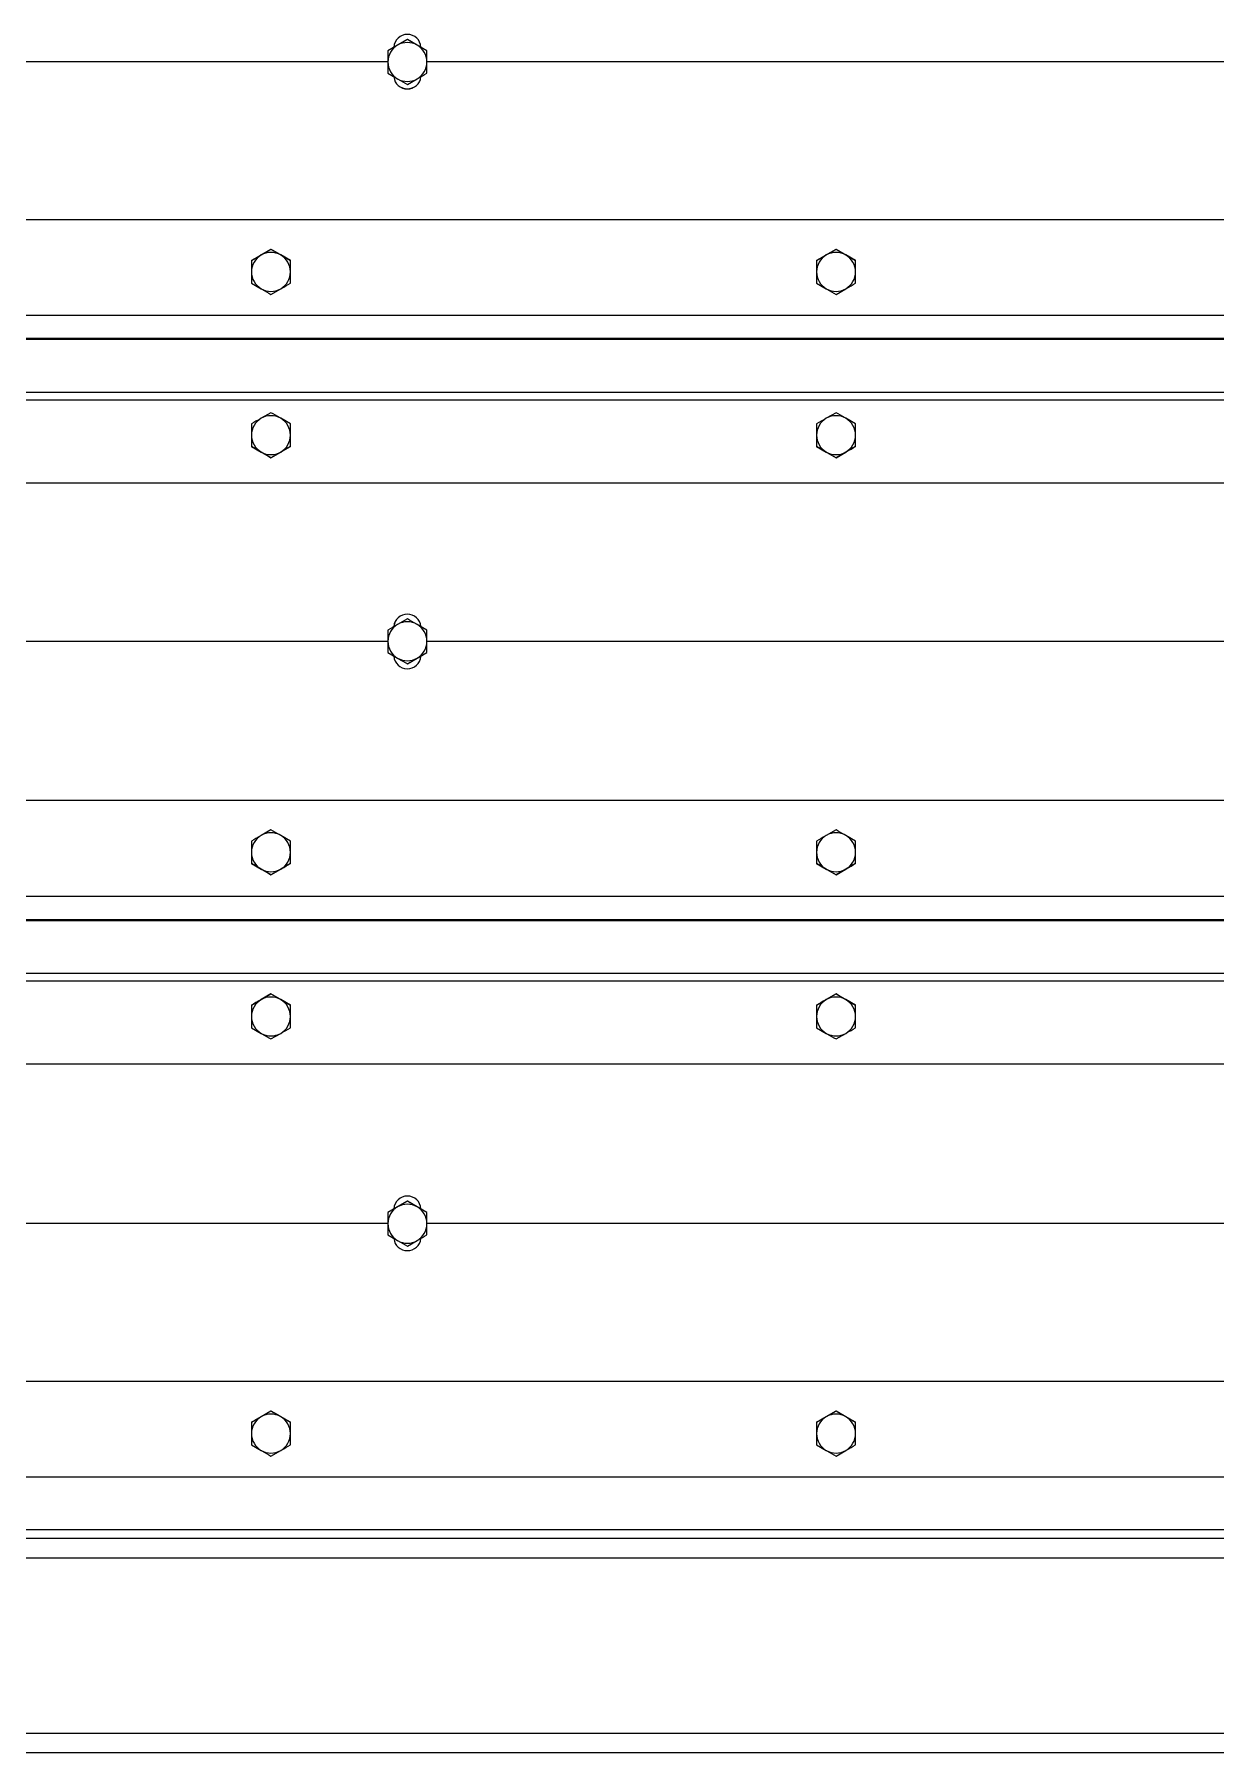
# Model space of a CAD drawing. Header units: millimetres. Extents: x -361 to 14022, y -1822 to 1455.
# Drawn here: x 3781.78 to 3807.04, y 814.89 to 851.62 of the extents above; entities that cross this region are included whole.
import ezdxf

# ---------------------------------------------------------------- set-up
doc = ezdxf.new("R2010")
doc.units = ezdxf.units.MM

msp = doc.modelspace()

# ---------------------------------------------------------------- linework, layer by layer
at = {"color": 7, "linetype": 'Continuous', "lineweight": 25}
for p, q in [((3789.548854, 851.395707), (3789.757188, 851.515977)), ((3789.757188, 851.512059), (3789.548854, 851.391278)), ((3789.757188, 851.515977), (3789.757188, 851.512059)), ((3789.757188, 851.515977), (3789.965521, 851.395707)), ((3789.340521, 851.275437), (3789.548854, 851.395707)), ((3789.965521, 851.395707), (3790.173854, 851.275437)), ((3790.173854, 851.271519), (3789.965521, 851.391278)), ((3789.340521, 851.035719), (3767.673854, 851.035719)), ((3789.340521, 850.790439), (3789.548854, 850.669659)), ((3811.840521, 851.035719), (3790.173854, 851.035719)), ((3789.757188, 850.549899), (3789.965521, 850.669659)), ((3884.757188, 847.656444), (3761.423854, 847.656444)), ((3786.632188, 846.908845), (3786.840521, 847.029115)), ((3786.840521, 847.025625), (3786.632188, 846.904845)), ((3786.840521, 847.029115), (3786.840521, 847.025625)), ((3786.840521, 847.029115), (3787.048854, 846.908845)), ((3798.715521, 846.908845), (3798.923854, 847.029115)), ((3798.923854, 847.025625), (3798.715521, 846.904845)), ((3798.923854, 847.029115), (3798.923854, 847.025625)), ((3798.923854, 847.029115), (3799.132188, 846.908845)), ((3786.423854, 846.788575), (3786.632188, 846.908845)), ((3787.048854, 846.908845), (3787.257188, 846.788575)), ((3787.257188, 846.785085), (3787.048854, 846.904845)), ((3798.507188, 846.788575), (3798.715521, 846.908845)), ((3799.132188, 846.908845), (3799.340521, 846.788575)), ((3799.340521, 846.785085), (3799.132188, 846.904845)), ((3786.423854, 846.304005), (3786.632188, 846.183225)), ((3798.507188, 846.304005), (3798.715521, 846.183225)), ((3786.840521, 846.063465), (3787.048854, 846.183225)), ((3798.923854, 846.063465), (3799.132188, 846.183225)), ((3884.757188, 845.609699), (3761.423854, 845.609699)), ((3884.757188, 845.117149), (3761.423854, 845.117149)), ((3884.757188, 845.09568), (3761.423854, 845.09568)), ((3884.757188, 843.965712), (3761.423854, 843.965712)), ((3884.757188, 843.799914), (3761.423854, 843.799914)), ((3786.840521, 843.534107), (3786.632188, 843.414216)), ((3787.257188, 843.293558), (3787.048854, 843.414216)), ((3798.923854, 843.534107), (3798.715521, 843.414216)), ((3799.340521, 843.293558), (3799.132188, 843.414216)), ((3786.423854, 842.812458), (3786.632188, 842.692567)), ((3786.632188, 842.689559), (3786.423854, 842.809834)), ((3786.840521, 842.569284), (3786.632188, 842.689559)), ((3786.840521, 842.571908), (3787.048854, 842.692567)), ((3787.048854, 842.689559), (3786.840521, 842.569284)), ((3787.257188, 842.809834), (3787.048854, 842.689559)), ((3798.507188, 842.812458), (3798.715521, 842.692567)), ((3798.715521, 842.689559), (3798.507188, 842.809834)), ((3798.923854, 842.569284), (3798.715521, 842.689559)), ((3798.923854, 842.571908), (3799.132188, 842.692567)), ((3799.132188, 842.689559), (3798.923854, 842.569284)), ((3799.340521, 842.809834), (3799.132188, 842.689559)), ((3786.840521, 842.569284), (3786.840521, 842.571908)), ((3798.923854, 842.569284), (3798.923854, 842.571908)), ((3884.757188, 842.0254), (3761.423854, 842.0254)), ((3789.757188, 839.127559), (3789.548854, 839.007667)), ((3790.173854, 838.887009), (3789.965521, 839.007667)), ((3789.340521, 838.642894), (3767.673854, 838.642894)), ((3811.840521, 838.642894), (3790.173854, 838.642894)), ((3789.340521, 838.405909), (3789.548854, 838.286018)), ((3789.548854, 838.282688), (3789.340521, 838.402963)), ((3789.757188, 838.162413), (3789.548854, 838.282688)), ((3789.757188, 838.165359), (3789.965521, 838.286018)), ((3789.965521, 838.282688), (3789.757188, 838.162413)), ((3790.173854, 838.402963), (3789.965521, 838.282688)), ((3789.757188, 838.162413), (3789.757188, 838.165359)), ((3884.757188, 835.241645), (3761.423854, 835.241645)), ((3786.840521, 834.617915), (3786.632188, 834.498024)), ((3798.923854, 834.617915), (3798.715521, 834.498024)), ((3787.257188, 834.377365), (3787.048854, 834.498024)), ((3799.340521, 834.377365), (3799.132188, 834.498024)), ((3786.423854, 833.896265), (3786.632188, 833.776374)), ((3786.632188, 833.773366), (3786.423854, 833.893641)), ((3787.257188, 833.893641), (3787.048854, 833.773366)), ((3798.507188, 833.896265), (3798.715521, 833.776374)), ((3798.715521, 833.773366), (3798.507188, 833.893641)), ((3799.340521, 833.893641), (3799.132188, 833.773366)), ((3786.840521, 833.653092), (3786.632188, 833.773366)), ((3786.840521, 833.655716), (3787.048854, 833.776374)), ((3787.048854, 833.773366), (3786.840521, 833.653092)), ((3786.840521, 833.653092), (3786.840521, 833.655716)), ((3798.923854, 833.653092), (3798.715521, 833.773366)), ((3798.923854, 833.655716), (3799.132188, 833.776374)), ((3799.132188, 833.773366), (3798.923854, 833.653092)), ((3798.923854, 833.653092), (3798.923854, 833.655716)), ((3884.757188, 833.194816), (3761.423854, 833.194816)), ((3884.757188, 832.694961), (3761.423854, 832.694961)), ((3884.757188, 832.671491), (3761.423854, 832.671491)), ((3884.757188, 831.548824), (3761.423854, 831.548824)), ((3884.757188, 831.382173), (3761.423854, 831.382173)), ((3884.757188, 831.381031), (3761.423854, 831.381031)), ((3786.423854, 830.87107), (3786.632188, 830.99134)), ((3786.632188, 830.99134), (3786.840521, 831.11161)), ((3786.840521, 831.10812), (3786.632188, 830.98734)), ((3786.840521, 831.11161), (3786.840521, 831.10812)), ((3786.840521, 831.11161), (3787.048854, 830.99134)), ((3787.048854, 830.99134), (3787.257188, 830.87107)), ((3787.257188, 830.86758), (3787.048854, 830.98734)), ((3798.507188, 830.87107), (3798.715521, 830.99134)), ((3798.715521, 830.99134), (3798.923854, 831.11161)), ((3798.923854, 831.10812), (3798.715521, 830.98734)), ((3798.923854, 831.11161), (3798.923854, 831.10812)), ((3798.923854, 831.11161), (3799.132188, 830.99134)), ((3799.132188, 830.99134), (3799.340521, 830.87107)), ((3799.340521, 830.86758), (3799.132188, 830.98734)), ((3786.423854, 830.3865), (3786.632188, 830.26572)), ((3786.840521, 830.14596), (3787.048854, 830.26572)), ((3798.507188, 830.3865), (3798.715521, 830.26572)), ((3798.923854, 830.14596), (3799.132188, 830.26572)), ((3884.757188, 829.606589), (3761.423854, 829.606589)), ((3789.340521, 826.442104), (3789.548854, 826.562374)), ((3789.548854, 826.562374), (3789.757188, 826.682644)), ((3789.757188, 826.678726), (3789.548854, 826.557945)), ((3789.757188, 826.682644), (3789.757188, 826.678726)), ((3789.757188, 826.682644), (3789.965521, 826.562374)), ((3789.965521, 826.562374), (3790.173854, 826.442104)), ((3790.173854, 826.438186), (3789.965521, 826.557945)), ((3789.340521, 826.202386), (3767.673854, 826.202386)), ((3811.840521, 826.202386), (3790.173854, 826.202386)), ((3789.340521, 825.957106), (3789.548854, 825.836325)), ((3789.757188, 825.716566), (3789.965521, 825.836325)), ((3884.757188, 822.823111), (3761.423854, 822.823111)), ((3786.423854, 821.955242), (3786.632188, 822.075512)), ((3786.632188, 822.075512), (3786.840521, 822.195782)), ((3786.840521, 822.192292), (3786.632188, 822.071511)), ((3786.840521, 822.195782), (3786.840521, 822.192292)), ((3786.840521, 822.195782), (3787.048854, 822.075512)), ((3787.048854, 822.075512), (3787.257188, 821.955242)), ((3787.257188, 821.951752), (3787.048854, 822.071511)), ((3798.507188, 821.955242), (3798.715521, 822.075512)), ((3798.715521, 822.075512), (3798.923854, 822.195782)), ((3798.923854, 822.192292), (3798.715521, 822.071511)), ((3798.923854, 822.195782), (3798.923854, 822.192292)), ((3798.923854, 822.195782), (3799.132188, 822.075512)), ((3799.132188, 822.075512), (3799.340521, 821.955242)), ((3799.340521, 821.951752), (3799.132188, 822.071511)), ((3786.423854, 821.470672), (3786.632188, 821.349892)), ((3786.840521, 821.230132), (3787.048854, 821.349892)), ((3798.507188, 821.470672), (3798.715521, 821.349892)), ((3798.923854, 821.230132), (3799.132188, 821.349892)), ((3884.757188, 820.776366), (3761.423854, 820.776366)), ((3760.590521, 819.473651), (3885.590521, 819.473651)), ((3884.757188, 819.653699), (3761.423854, 819.653699)), ((3760.590521, 819.056984), (3885.590521, 819.056984)), ((3760.590521, 815.306984), (3885.590521, 815.306984)), ((3760.590521, 814.890317), (3885.590521, 814.890317))]:
    msp.add_line(p, q, dxfattribs=at)
for centre, radius, start, end in [((3789.757188, 851.030396), 0.4167, 60.0026331, 119.9973669), ((3789.757142, 851.030461), 0.416621, 119.9963499, 179.9989831), ((3789.757234, 851.030461), 0.416621, 0.0010169, 60.0036501), ((3789.757142, 851.030476), 0.416621, 180.0010169, 240.0036501), ((3789.757234, 851.030476), 0.416621, 299.9963499, 359.9989831), ((3789.757188, 851.030541), 0.4167, 240.0026331, 299.9973669), ((3786.840475, 846.544027), 0.416621, 119.9963499, 179.9989831), ((3786.840521, 846.543963), 0.4167, 60.0026331, 119.9973669), ((3786.840567, 846.544027), 0.416621, 0.0010169, 60.0036501), ((3798.923808, 846.544027), 0.416621, 119.9963499, 179.9989831), ((3798.923854, 846.543963), 0.4167, 60.0026331, 119.9973669), ((3798.9239, 846.544027), 0.416621, 0.0010169, 60.0036501), ((3786.840475, 846.544042), 0.416621, 180.0010169, 240.0036501), ((3786.840567, 846.544042), 0.416621, 299.9963499, 359.9989831), ((3798.923808, 846.544042), 0.416621, 180.0010169, 240.0036501), ((3798.9239, 846.544042), 0.416621, 299.9963499, 359.9989831), ((3786.840521, 846.544107), 0.4167, 240.0026331, 299.9973669), ((3798.923854, 846.544107), 0.4167, 240.0026331, 299.9973669), ((3786.840495, 843.053387), 0.416641, 119.9979362, 179.999425), ((3786.840521, 843.053351), 0.416685, 60.0014888, 119.9985112), ((3786.840547, 843.053387), 0.416641, 0.000575, 60.0020638), ((3798.923828, 843.053387), 0.416641, 119.9979362, 179.999425), ((3798.923854, 843.053351), 0.416685, 60.0014888, 119.9985112), ((3798.92388, 843.053387), 0.416641, 0.000575, 60.0020638), ((3786.840495, 843.053396), 0.416641, 180.000575, 240.0020638), ((3786.840547, 843.053396), 0.416641, 299.9979362, 359.999425), ((3798.923828, 843.053396), 0.416641, 180.000575, 240.0020638), ((3798.92388, 843.053396), 0.416641, 299.9979362, 359.999425), ((3786.840521, 843.053432), 0.416685, 240.0014888, 299.9985112), ((3798.923854, 843.053432), 0.416685, 240.0014888, 299.9985112), ((3789.757162, 838.646839), 0.416641, 119.9979362, 179.999425), ((3789.757188, 838.646802), 0.416685, 60.0014888, 119.9985112), ((3789.757214, 838.646839), 0.416641, 0.000575, 60.0020638), ((3789.757162, 838.646847), 0.416641, 180.000575, 240.0020638), ((3789.757214, 838.646847), 0.416641, 299.9979362, 359.999425), ((3789.757188, 838.646884), 0.416685, 240.0014888, 299.9985112), ((3786.840521, 834.137158), 0.416685, 60.0014888, 119.9985112), ((3798.923854, 834.137158), 0.416685, 60.0014888, 119.9985112), ((3786.840495, 834.137195), 0.416641, 119.9979362, 179.999425), ((3786.840547, 834.137195), 0.416641, 0.000575, 60.0020638), ((3798.923828, 834.137195), 0.416641, 119.9979362, 179.999425), ((3798.92388, 834.137195), 0.416641, 0.000575, 60.0020638), ((3786.840495, 834.137203), 0.416641, 180.000575, 240.0020638), ((3786.840547, 834.137203), 0.416641, 299.9979362, 359.999425), ((3798.923828, 834.137203), 0.416641, 180.000575, 240.0020638), ((3798.92388, 834.137203), 0.416641, 299.9979362, 359.999425), ((3786.840521, 834.13724), 0.416685, 240.0014888, 299.9985112), ((3798.923854, 834.13724), 0.416685, 240.0014888, 299.9985112), ((3786.840475, 830.626522), 0.416621, 119.9963499, 179.9989831), ((3786.840521, 830.626457), 0.4167, 60.0026331, 119.9973669), ((3786.840567, 830.626522), 0.416621, 0.0010169, 60.0036501), ((3798.923808, 830.626522), 0.416621, 119.9963499, 179.9989831), ((3798.923854, 830.626457), 0.4167, 60.0026331, 119.9973669), ((3798.9239, 830.626522), 0.416621, 0.0010169, 60.0036501), ((3786.840475, 830.626537), 0.416621, 180.0010169, 240.0036501), ((3786.840567, 830.626537), 0.416621, 299.9963499, 359.9989831), ((3798.923808, 830.626537), 0.416621, 180.0010169, 240.0036501), ((3798.9239, 830.626537), 0.416621, 299.9963499, 359.9989831), ((3786.840521, 830.626602), 0.4167, 240.0026331, 299.9973669), ((3798.923854, 830.626602), 0.4167, 240.0026331, 299.9973669), ((3789.757142, 826.197128), 0.416621, 119.9963499, 179.9989831), ((3789.757188, 826.197063), 0.4167, 60.0026331, 119.9973669), ((3789.757234, 826.197128), 0.416621, 0.0010169, 60.0036501), ((3789.757142, 826.197143), 0.416621, 180.0010169, 240.0036501), ((3789.757234, 826.197143), 0.416621, 299.9963499, 359.9989831), ((3789.757188, 826.197207), 0.4167, 240.0026331, 299.9973669), ((3786.840475, 821.710694), 0.416621, 119.9963499, 179.9989831), ((3786.840521, 821.710629), 0.4167, 60.0026331, 119.9973669), ((3786.840567, 821.710694), 0.416621, 0.0010169, 60.0036501), ((3798.923808, 821.710694), 0.416621, 119.9963499, 179.9989831), ((3798.923854, 821.710629), 0.4167, 60.0026331, 119.9973669), ((3798.9239, 821.710694), 0.416621, 0.0010169, 60.0036501), ((3786.840475, 821.710709), 0.416621, 180.0010169, 240.0036501), ((3786.840567, 821.710709), 0.416621, 299.9963499, 359.9989831), ((3798.923808, 821.710709), 0.416621, 180.0010169, 240.0036501), ((3798.9239, 821.710709), 0.416621, 299.9963499, 359.9989831), ((3786.840521, 821.710774), 0.4167, 240.0026331, 299.9973669), ((3798.923854, 821.710774), 0.4167, 240.0026331, 299.9973669)]:
    msp.add_arc(centre, radius, start, end, dxfattribs=at)
for centre, major_axis, ratio, start_param, end_param in [((3789.757188, 851.32843), (0, 0.292711), 0.99643242, 4.779209725, 7.787160889), ((3789.757188, 850.745152), (0.291667, 0), 0.996231549, 3.25862292, 6.166055172), ((3789.757188, 850.746335), (0.291667, 0), 0.996231549, 3.263717215, 6.160960586), ((3789.757188, 838.93374), (0.291667, 0), 0.99718384, 0.110352693, 3.031165251), ((3789.757188, 838.93285), (0.291667, 0), 0.99718384, 0.118638052, 3.027339505), ((3789.757188, 838.350437), (0, 0.292457), 0.997297519, 1.639356046, 4.621242768), ((3789.757188, 826.495097), (0, 0.292711), 0.99643242, 4.779209725, 7.787160889), ((3789.757188, 825.911818), (0.291667, 0), 0.996231549, 3.25862292, 6.166055172), ((3789.757188, 825.913002), (0.291667, 0), 0.996231549, 3.263717215, 6.160960586)]:
    msp.add_ellipse(centre, major_axis=major_axis, ratio=ratio, start_param=start_param, end_param=end_param, dxfattribs=at)
for points, knots in [([(3789.965521, 851.391278), (3789.960582, 851.39413), (3789.890231, 851.434751), (3789.821289, 851.474811), (3789.757188, 851.512059)], [0, 0, 0, 0, 0.0702005767, 1, 1, 1, 1]), ([(3789.548854, 851.391278), (3789.543916, 851.388428), (3789.473564, 851.347821), (3789.404623, 851.308282), (3789.340521, 851.271519)], [0, 0, 0, 0, 0.070200577, 1, 1, 1, 1]), ([(3789.340521, 851.271519), (3789.340521, 851.210368), (3789.340521, 851.130761), (3789.340521, 851.049345), (3789.340521, 851.030468)], [0, 0, 0, 0, 0.768150728, 1, 1, 1, 1]), ([(3790.173854, 851.030468), (3790.173854, 851.049345), (3790.173854, 851.130761), (3790.173854, 851.210368), (3790.173854, 851.271519)], [0, 0, 0, 0, 0.2318492728, 1, 1, 1, 1]), ([(3789.340521, 851.030468), (3789.340521, 850.966279), (3789.340521, 850.884922), (3789.340521, 850.806901), (3789.340521, 850.790439)], [0, 0, 0, 0, 0.788999238, 1, 1, 1, 1]), ([(3789.965521, 850.669659), (3789.97046, 850.67251), (3790.040812, 850.713131), (3790.109753, 850.753191), (3790.173854, 850.790439)], [0, 0, 0, 0, 0.070200577, 1, 1, 1, 1]), ([(3790.173854, 850.790439), (3790.173854, 850.806901), (3790.173854, 850.884922), (3790.173854, 850.966279), (3790.173854, 851.030468)], [0, 0, 0, 0, 0.211000762, 1, 1, 1, 1]), ([(3789.548854, 850.669659), (3789.553793, 850.666808), (3789.624145, 850.626201), (3789.693086, 850.586662), (3789.757188, 850.549899)], [0, 0, 0, 0, 0.0702005767, 1, 1, 1, 1]), ([(3787.048854, 846.904845), (3787.043916, 846.907696), (3786.973564, 846.948317), (3786.904623, 846.988377), (3786.840521, 847.025625)], [0, 0, 0, 0, 0.070200577, 1, 1, 1, 1]), ([(3799.132188, 846.904845), (3799.127249, 846.907696), (3799.056897, 846.948317), (3798.987956, 846.988377), (3798.923854, 847.025625)], [0, 0, 0, 0, 0.070200577, 1, 1, 1, 1]), ([(3786.632188, 846.904845), (3786.627249, 846.901994), (3786.556897, 846.861388), (3786.487956, 846.821849), (3786.423854, 846.785085)], [0, 0, 0, 0, 0.070200577, 1, 1, 1, 1]), ([(3786.423854, 846.785085), (3786.423854, 846.723935), (3786.423854, 846.644327), (3786.423854, 846.562911), (3786.423854, 846.544035)], [0, 0, 0, 0, 0.768150727, 1, 1, 1, 1]), ([(3787.257188, 846.544035), (3787.257188, 846.562911), (3787.257188, 846.644327), (3787.257188, 846.723935), (3787.257188, 846.785085)], [0, 0, 0, 0, 0.231849273, 1, 1, 1, 1]), ([(3798.715521, 846.904845), (3798.710582, 846.901994), (3798.640231, 846.861388), (3798.571289, 846.821849), (3798.507188, 846.785085)], [0, 0, 0, 0, 0.070200577, 1, 1, 1, 1]), ([(3798.507188, 846.785085), (3798.507188, 846.723935), (3798.507188, 846.644327), (3798.507188, 846.562911), (3798.507188, 846.544035)], [0, 0, 0, 0, 0.768150727, 1, 1, 1, 1]), ([(3799.340521, 846.544035), (3799.340521, 846.562911), (3799.340521, 846.644327), (3799.340521, 846.723935), (3799.340521, 846.785085)], [0, 0, 0, 0, 0.231849273, 1, 1, 1, 1]), ([(3786.423854, 846.544035), (3786.423854, 846.479845), (3786.423854, 846.398489), (3786.423854, 846.320468), (3786.423854, 846.304005)], [0, 0, 0, 0, 0.7889992378, 1, 1, 1, 1]), ([(3787.048854, 846.183225), (3787.053793, 846.186076), (3787.124145, 846.226698), (3787.193086, 846.266757), (3787.257188, 846.304005)], [0, 0, 0, 0, 0.070200577, 1, 1, 1, 1]), ([(3787.257188, 846.304005), (3787.257188, 846.320468), (3787.257188, 846.398489), (3787.257188, 846.479845), (3787.257188, 846.544035)], [0, 0, 0, 0, 0.211000762, 1, 1, 1, 1]), ([(3798.507188, 846.544035), (3798.507188, 846.479845), (3798.507188, 846.398489), (3798.507188, 846.320468), (3798.507188, 846.304005)], [0, 0, 0, 0, 0.7889992378, 1, 1, 1, 1]), ([(3799.132188, 846.183225), (3799.137127, 846.186076), (3799.207478, 846.226698), (3799.27642, 846.266757), (3799.340521, 846.304005)], [0, 0, 0, 0, 0.070200577, 1, 1, 1, 1]), ([(3799.340521, 846.304005), (3799.340521, 846.320468), (3799.340521, 846.398489), (3799.340521, 846.479845), (3799.340521, 846.544035)], [0, 0, 0, 0, 0.211000762, 1, 1, 1, 1]), ([(3786.632188, 846.183225), (3786.637127, 846.180374), (3786.707478, 846.139768), (3786.77642, 846.100229), (3786.840521, 846.063465)], [0, 0, 0, 0, 0.070200577, 1, 1, 1, 1]), ([(3798.715521, 846.183225), (3798.72046, 846.180374), (3798.790812, 846.139768), (3798.859753, 846.100229), (3798.923854, 846.063465)], [0, 0, 0, 0, 0.070200577, 1, 1, 1, 1]), ([(3786.632188, 843.414216), (3786.627249, 843.411365), (3786.556897, 843.370744), (3786.487956, 843.330747), (3786.423854, 843.293558)], [0, 0, 0, 0, 0.070200577, 1, 1, 1, 1]), ([(3787.048854, 843.414216), (3787.043916, 843.417067), (3786.973564, 843.457677), (3786.904623, 843.497282), (3786.840521, 843.534107)], [0, 0, 0, 0, 0.070200577, 1, 1, 1, 1]), ([(3798.715521, 843.414216), (3798.710582, 843.411365), (3798.640231, 843.370744), (3798.571289, 843.330747), (3798.507188, 843.293558)], [0, 0, 0, 0, 0.070200577, 1, 1, 1, 1]), ([(3799.132188, 843.414216), (3799.127249, 843.417067), (3799.056897, 843.457677), (3798.987956, 843.497282), (3798.923854, 843.534107)], [0, 0, 0, 0, 0.070200577, 1, 1, 1, 1]), ([(3786.423854, 843.293558), (3786.423854, 843.23277), (3786.423854, 843.153635), (3786.423854, 843.072259), (3786.423854, 843.053392)], [0, 0, 0, 0, 0.7681507272, 1, 1, 1, 1]), ([(3786.423854, 843.053392), (3786.423854, 842.989086), (3786.423854, 842.907584), (3786.423854, 842.829032), (3786.423854, 842.812458)], [0, 0, 0, 0, 0.7889992378, 1, 1, 1, 1]), ([(3787.257188, 843.053392), (3787.257188, 843.072259), (3787.257188, 843.153635), (3787.257188, 843.23277), (3787.257188, 843.293558)], [0, 0, 0, 0, 0.231849273, 1, 1, 1, 1]), ([(3787.257188, 842.812458), (3787.257188, 842.829032), (3787.257188, 842.907584), (3787.257188, 842.989086), (3787.257188, 843.053392)], [0, 0, 0, 0, 0.211000762, 1, 1, 1, 1]), ([(3798.507188, 843.293558), (3798.507188, 843.23277), (3798.507188, 843.153635), (3798.507188, 843.072259), (3798.507188, 843.053392)], [0, 0, 0, 0, 0.7681507272, 1, 1, 1, 1]), ([(3798.507188, 843.053392), (3798.507188, 842.989086), (3798.507188, 842.907584), (3798.507188, 842.829032), (3798.507188, 842.812458)], [0, 0, 0, 0, 0.7889992378, 1, 1, 1, 1]), ([(3799.340521, 843.053392), (3799.340521, 843.072259), (3799.340521, 843.153635), (3799.340521, 843.23277), (3799.340521, 843.293558)], [0, 0, 0, 0, 0.231849273, 1, 1, 1, 1]), ([(3799.340521, 842.812458), (3799.340521, 842.829032), (3799.340521, 842.907584), (3799.340521, 842.989086), (3799.340521, 843.053392)], [0, 0, 0, 0, 0.211000762, 1, 1, 1, 1]), ([(3786.632188, 842.692567), (3786.637127, 842.689715), (3786.707478, 842.649094), (3786.77642, 842.609097), (3786.840521, 842.571908)], [0, 0, 0, 0, 0.0702005767, 1, 1, 1, 1]), ([(3787.048854, 842.692567), (3787.053793, 842.695418), (3787.124145, 842.736028), (3787.193086, 842.775633), (3787.257188, 842.812458)], [0, 0, 0, 0, 0.070200577, 1, 1, 1, 1]), ([(3798.715521, 842.692567), (3798.72046, 842.689715), (3798.790812, 842.649094), (3798.859753, 842.609097), (3798.923854, 842.571908)], [0, 0, 0, 0, 0.0702005767, 1, 1, 1, 1]), ([(3799.132188, 842.692567), (3799.137127, 842.695418), (3799.207478, 842.736028), (3799.27642, 842.775633), (3799.340521, 842.812458)], [0, 0, 0, 0, 0.070200577, 1, 1, 1, 1]), ([(3789.548854, 839.007667), (3789.543916, 839.004816), (3789.473564, 838.964195), (3789.404623, 838.924198), (3789.340521, 838.887009)], [0, 0, 0, 0, 0.070200577, 1, 1, 1, 1]), ([(3789.965521, 839.007667), (3789.960582, 839.010518), (3789.890231, 839.051128), (3789.821289, 839.090734), (3789.757188, 839.127559)], [0, 0, 0, 0, 0.070200577, 1, 1, 1, 1]), ([(3789.340521, 838.887009), (3789.340521, 838.826221), (3789.340521, 838.747087), (3789.340521, 838.66571), (3789.340521, 838.646843)], [0, 0, 0, 0, 0.7681507276, 1, 1, 1, 1]), ([(3789.340521, 838.646843), (3789.340521, 838.582538), (3789.340521, 838.501035), (3789.340521, 838.422484), (3789.340521, 838.405909)], [0, 0, 0, 0, 0.7889992377, 1, 1, 1, 1]), ([(3790.173854, 838.646843), (3790.173854, 838.66571), (3790.173854, 838.747087), (3790.173854, 838.826221), (3790.173854, 838.887009)], [0, 0, 0, 0, 0.231849273, 1, 1, 1, 1]), ([(3790.173854, 838.405909), (3790.173854, 838.422484), (3790.173854, 838.501035), (3790.173854, 838.582538), (3790.173854, 838.646843)], [0, 0, 0, 0, 0.211000762, 1, 1, 1, 1]), ([(3789.548854, 838.286018), (3789.553793, 838.283166), (3789.624145, 838.242546), (3789.693086, 838.202549), (3789.757188, 838.165359)], [0, 0, 0, 0, 0.070200577, 1, 1, 1, 1]), ([(3789.965521, 838.286018), (3789.97046, 838.288869), (3790.040812, 838.329479), (3790.109753, 838.369084), (3790.173854, 838.405909)], [0, 0, 0, 0, 0.070200577, 1, 1, 1, 1]), ([(3787.048854, 834.498024), (3787.043916, 834.500875), (3786.973564, 834.541485), (3786.904623, 834.58109), (3786.840521, 834.617915)], [0, 0, 0, 0, 0.070200577, 1, 1, 1, 1]), ([(3799.132188, 834.498024), (3799.127249, 834.500875), (3799.056897, 834.541485), (3798.987956, 834.58109), (3798.923854, 834.617915)], [0, 0, 0, 0, 0.070200577, 1, 1, 1, 1]), ([(3786.632188, 834.498024), (3786.627249, 834.495172), (3786.556897, 834.454551), (3786.487956, 834.414554), (3786.423854, 834.377365)], [0, 0, 0, 0, 0.0702005767, 1, 1, 1, 1]), ([(3786.423854, 834.377365), (3786.423854, 834.316578), (3786.423854, 834.237443), (3786.423854, 834.156066), (3786.423854, 834.137199)], [0, 0, 0, 0, 0.768150727, 1, 1, 1, 1]), ([(3787.257188, 834.137199), (3787.257188, 834.156066), (3787.257188, 834.237443), (3787.257188, 834.316578), (3787.257188, 834.377365)], [0, 0, 0, 0, 0.231849273, 1, 1, 1, 1]), ([(3798.715521, 834.498024), (3798.710582, 834.495172), (3798.640231, 834.454551), (3798.571289, 834.414554), (3798.507188, 834.377365)], [0, 0, 0, 0, 0.070200577, 1, 1, 1, 1]), ([(3798.507188, 834.377365), (3798.507188, 834.316578), (3798.507188, 834.237443), (3798.507188, 834.156066), (3798.507188, 834.137199)], [0, 0, 0, 0, 0.768150727, 1, 1, 1, 1]), ([(3799.340521, 834.137199), (3799.340521, 834.156066), (3799.340521, 834.237443), (3799.340521, 834.316578), (3799.340521, 834.377365)], [0, 0, 0, 0, 0.231849273, 1, 1, 1, 1]), ([(3786.423854, 834.137199), (3786.423854, 834.072894), (3786.423854, 833.991392), (3786.423854, 833.91284), (3786.423854, 833.896265)], [0, 0, 0, 0, 0.7889992378, 1, 1, 1, 1]), ([(3787.048854, 833.776374), (3787.053793, 833.779225), (3787.124145, 833.819835), (3787.193086, 833.85944), (3787.257188, 833.896265)], [0, 0, 0, 0, 0.070200577, 1, 1, 1, 1]), ([(3787.257188, 833.896265), (3787.257188, 833.91284), (3787.257188, 833.991392), (3787.257188, 834.072894), (3787.257188, 834.137199)], [0, 0, 0, 0, 0.211000762, 1, 1, 1, 1]), ([(3798.507188, 834.137199), (3798.507188, 834.072894), (3798.507188, 833.991392), (3798.507188, 833.91284), (3798.507188, 833.896265)], [0, 0, 0, 0, 0.7889992378, 1, 1, 1, 1]), ([(3799.132188, 833.776374), (3799.137127, 833.779225), (3799.207478, 833.819835), (3799.27642, 833.85944), (3799.340521, 833.896265)], [0, 0, 0, 0, 0.070200577, 1, 1, 1, 1]), ([(3799.340521, 833.896265), (3799.340521, 833.91284), (3799.340521, 833.991392), (3799.340521, 834.072894), (3799.340521, 834.137199)], [0, 0, 0, 0, 0.211000762, 1, 1, 1, 1]), ([(3786.632188, 833.776374), (3786.637127, 833.773523), (3786.707478, 833.732902), (3786.77642, 833.692905), (3786.840521, 833.655716)], [0, 0, 0, 0, 0.070200577, 1, 1, 1, 1]), ([(3798.715521, 833.776374), (3798.72046, 833.773523), (3798.790812, 833.732902), (3798.859753, 833.692905), (3798.923854, 833.655716)], [0, 0, 0, 0, 0.070200577, 1, 1, 1, 1]), ([(3786.632188, 830.98734), (3786.627249, 830.984489), (3786.556897, 830.943882), (3786.487956, 830.904343), (3786.423854, 830.86758)], [0, 0, 0, 0, 0.070200577, 1, 1, 1, 1]), ([(3786.423854, 830.86758), (3786.423854, 830.806429), (3786.423854, 830.726822), (3786.423854, 830.645406), (3786.423854, 830.62653)], [0, 0, 0, 0, 0.768150727, 1, 1, 1, 1]), ([(3787.048854, 830.98734), (3787.043916, 830.990191), (3786.973564, 831.030812), (3786.904623, 831.070872), (3786.840521, 831.10812)], [0, 0, 0, 0, 0.070200577, 1, 1, 1, 1]), ([(3787.257188, 830.62653), (3787.257188, 830.645406), (3787.257188, 830.726822), (3787.257188, 830.806429), (3787.257188, 830.86758)], [0, 0, 0, 0, 0.231849273, 1, 1, 1, 1]), ([(3798.715521, 830.98734), (3798.710582, 830.984489), (3798.640231, 830.943882), (3798.571289, 830.904343), (3798.507188, 830.86758)], [0, 0, 0, 0, 0.070200577, 1, 1, 1, 1]), ([(3798.507188, 830.86758), (3798.507188, 830.806429), (3798.507188, 830.726822), (3798.507188, 830.645406), (3798.507188, 830.62653)], [0, 0, 0, 0, 0.768150727, 1, 1, 1, 1]), ([(3799.132188, 830.98734), (3799.127249, 830.990191), (3799.056897, 831.030812), (3798.987956, 831.070872), (3798.923854, 831.10812)], [0, 0, 0, 0, 0.070200577, 1, 1, 1, 1]), ([(3799.340521, 830.62653), (3799.340521, 830.645406), (3799.340521, 830.726822), (3799.340521, 830.806429), (3799.340521, 830.86758)], [0, 0, 0, 0, 0.231849273, 1, 1, 1, 1]), ([(3786.423854, 830.62653), (3786.423854, 830.56234), (3786.423854, 830.480984), (3786.423854, 830.402962), (3786.423854, 830.3865)], [0, 0, 0, 0, 0.788999238, 1, 1, 1, 1]), ([(3787.257188, 830.3865), (3787.257188, 830.402962), (3787.257188, 830.480984), (3787.257188, 830.56234), (3787.257188, 830.62653)], [0, 0, 0, 0, 0.2110007622, 1, 1, 1, 1]), ([(3798.507188, 830.62653), (3798.507188, 830.56234), (3798.507188, 830.480984), (3798.507188, 830.402962), (3798.507188, 830.3865)], [0, 0, 0, 0, 0.788999238, 1, 1, 1, 1]), ([(3799.340521, 830.3865), (3799.340521, 830.402962), (3799.340521, 830.480984), (3799.340521, 830.56234), (3799.340521, 830.62653)], [0, 0, 0, 0, 0.2110007622, 1, 1, 1, 1]), ([(3786.632188, 830.26572), (3786.637127, 830.262869), (3786.707478, 830.222262), (3786.77642, 830.182723), (3786.840521, 830.14596)], [0, 0, 0, 0, 0.070200577, 1, 1, 1, 1]), ([(3787.048854, 830.26572), (3787.053793, 830.268571), (3787.124145, 830.309192), (3787.193086, 830.349252), (3787.257188, 830.3865)], [0, 0, 0, 0, 0.0702005767, 1, 1, 1, 1]), ([(3798.715521, 830.26572), (3798.72046, 830.262869), (3798.790812, 830.222262), (3798.859753, 830.182723), (3798.923854, 830.14596)], [0, 0, 0, 0, 0.070200577, 1, 1, 1, 1]), ([(3799.132188, 830.26572), (3799.137127, 830.268571), (3799.207478, 830.309192), (3799.27642, 830.349252), (3799.340521, 830.3865)], [0, 0, 0, 0, 0.0702005767, 1, 1, 1, 1]), ([(3789.548854, 826.557945), (3789.543916, 826.555095), (3789.473564, 826.514488), (3789.404623, 826.474949), (3789.340521, 826.438186)], [0, 0, 0, 0, 0.070200577, 1, 1, 1, 1]), ([(3789.965521, 826.557945), (3789.960582, 826.560797), (3789.890231, 826.601418), (3789.821289, 826.641478), (3789.757188, 826.678726)], [0, 0, 0, 0, 0.0702005767, 1, 1, 1, 1]), ([(3789.340521, 826.438186), (3789.340521, 826.377035), (3789.340521, 826.297427), (3789.340521, 826.216011), (3789.340521, 826.197135)], [0, 0, 0, 0, 0.768150728, 1, 1, 1, 1]), ([(3789.340521, 826.197135), (3789.340521, 826.132945), (3789.340521, 826.051589), (3789.340521, 825.973568), (3789.340521, 825.957106)], [0, 0, 0, 0, 0.788999238, 1, 1, 1, 1]), ([(3790.173854, 826.197135), (3790.173854, 826.216011), (3790.173854, 826.297427), (3790.173854, 826.377035), (3790.173854, 826.438186)], [0, 0, 0, 0, 0.2318492728, 1, 1, 1, 1]), ([(3790.173854, 825.957106), (3790.173854, 825.973568), (3790.173854, 826.051589), (3790.173854, 826.132945), (3790.173854, 826.197135)], [0, 0, 0, 0, 0.211000762, 1, 1, 1, 1]), ([(3789.548854, 825.836325), (3789.553793, 825.833475), (3789.624145, 825.792868), (3789.693086, 825.753329), (3789.757188, 825.716566)], [0, 0, 0, 0, 0.0702005767, 1, 1, 1, 1]), ([(3789.965521, 825.836325), (3789.97046, 825.839177), (3790.040812, 825.879798), (3790.109753, 825.919858), (3790.173854, 825.957106)], [0, 0, 0, 0, 0.070200577, 1, 1, 1, 1]), ([(3786.632188, 822.071511), (3786.627249, 822.068661), (3786.556897, 822.028054), (3786.487956, 821.988515), (3786.423854, 821.951752)], [0, 0, 0, 0, 0.070200577, 1, 1, 1, 1]), ([(3787.048854, 822.071511), (3787.043916, 822.074363), (3786.973564, 822.114984), (3786.904623, 822.155044), (3786.840521, 822.192292)], [0, 0, 0, 0, 0.070200577, 1, 1, 1, 1]), ([(3798.715521, 822.071511), (3798.710582, 822.068661), (3798.640231, 822.028054), (3798.571289, 821.988515), (3798.507188, 821.951752)], [0, 0, 0, 0, 0.070200577, 1, 1, 1, 1]), ([(3799.132188, 822.071511), (3799.127249, 822.074363), (3799.056897, 822.114984), (3798.987956, 822.155044), (3798.923854, 822.192292)], [0, 0, 0, 0, 0.070200577, 1, 1, 1, 1]), ([(3786.423854, 821.951752), (3786.423854, 821.890601), (3786.423854, 821.810994), (3786.423854, 821.729578), (3786.423854, 821.710702)], [0, 0, 0, 0, 0.768150727, 1, 1, 1, 1]), ([(3786.423854, 821.710702), (3786.423854, 821.646512), (3786.423854, 821.565155), (3786.423854, 821.487134), (3786.423854, 821.470672)], [0, 0, 0, 0, 0.7889992378, 1, 1, 1, 1]), ([(3787.257188, 821.710702), (3787.257188, 821.729578), (3787.257188, 821.810994), (3787.257188, 821.890601), (3787.257188, 821.951752)], [0, 0, 0, 0, 0.231849273, 1, 1, 1, 1]), ([(3787.257188, 821.470672), (3787.257188, 821.487134), (3787.257188, 821.565155), (3787.257188, 821.646512), (3787.257188, 821.710702)], [0, 0, 0, 0, 0.211000762, 1, 1, 1, 1]), ([(3798.507188, 821.951752), (3798.507188, 821.890601), (3798.507188, 821.810994), (3798.507188, 821.729578), (3798.507188, 821.710702)], [0, 0, 0, 0, 0.768150727, 1, 1, 1, 1]), ([(3798.507188, 821.710702), (3798.507188, 821.646512), (3798.507188, 821.565155), (3798.507188, 821.487134), (3798.507188, 821.470672)], [0, 0, 0, 0, 0.7889992378, 1, 1, 1, 1]), ([(3799.340521, 821.710702), (3799.340521, 821.729578), (3799.340521, 821.810994), (3799.340521, 821.890601), (3799.340521, 821.951752)], [0, 0, 0, 0, 0.231849273, 1, 1, 1, 1]), ([(3799.340521, 821.470672), (3799.340521, 821.487134), (3799.340521, 821.565155), (3799.340521, 821.646512), (3799.340521, 821.710702)], [0, 0, 0, 0, 0.211000762, 1, 1, 1, 1]), ([(3786.632188, 821.349892), (3786.637127, 821.347041), (3786.707478, 821.306434), (3786.77642, 821.266895), (3786.840521, 821.230132)], [0, 0, 0, 0, 0.070200577, 1, 1, 1, 1]), ([(3787.048854, 821.349892), (3787.053793, 821.352743), (3787.124145, 821.393364), (3787.193086, 821.433424), (3787.257188, 821.470672)], [0, 0, 0, 0, 0.070200577, 1, 1, 1, 1]), ([(3798.715521, 821.349892), (3798.72046, 821.347041), (3798.790812, 821.306434), (3798.859753, 821.266895), (3798.923854, 821.230132)], [0, 0, 0, 0, 0.070200577, 1, 1, 1, 1]), ([(3799.132188, 821.349892), (3799.137127, 821.352743), (3799.207478, 821.393364), (3799.27642, 821.433424), (3799.340521, 821.470672)], [0, 0, 0, 0, 0.070200577, 1, 1, 1, 1])]:
    msp.add_open_spline(points, degree=3, knots=knots, dxfattribs=at)

doc.saveas('drawing.dxf')
